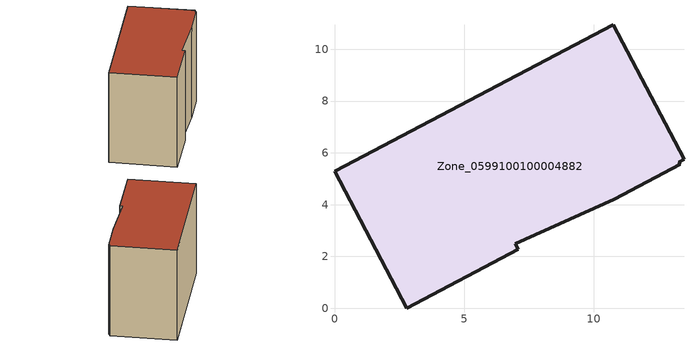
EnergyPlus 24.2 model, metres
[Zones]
Zone_0599100100004882
 floor ground (C_G): 13.35,5.55 10.8,4.22 6.99,2.49 7.1,2.27 2.78,0 0,5.29 10.77,10.95 13.49,5.76 13.3,5.63 z0
 wall outside (C_F): 0,5.29 2.78,0 7.1,2.27 6.99,2.49 10.8,4.22 13.35,5.55 13.3,5.63 13.49,5.76 10.77,10.95 0,5.29 z0:8.77
 roof outside (C_R): 10.8,4.22 13.35,5.55 13.3,5.63 13.49,5.76 10.77,10.95 0,5.29 2.78,0 7.1,2.27 6.99,2.49 z8.77
[BUILDING]
Pand.0599100100004882: North Axis=0; Terrain=City; Loads Convergence Tolerance Value=0.04; Temperature Convergence Tolerance Value=0.4; Solar Distribution=FullExterior; Maximum Number of Warmup Days=25; Minimum Number of Warmup Days=1
[Site:Location]
Rotterdam.The.Hague.AP_ZH_NLD Design_Conditions: Latitude=51.96; Longitude=4.45; Time Zone=1; Elevation=-4.5
[SITE:GROUNDTEMPERATURE:BUILDINGSURFACE]
18, 18, 18, 18, 18, 18, 18, 18, 18, 18, 18, 18
[MATERIAL] Thermal Absorptance=0.9; Solar Absorptance=0.7; Visible Absorptance=0.7
Name | Roughness | Thickness | Conductivity | Density | Specific Heat
G.TC.2006-2014 | MediumSmooth | 0.15 | 0.06 | 540 | 1210
F.TC.2006-2014 | Rough | 0.3 | 0.12 | 1920 | 840
R.TC.2006-2014 | MediumRough | 0.2 | 0.08 | 1500 | 1000
[CONSTRUCTION]
C_G: G.TC.2006-2014
C_F: F.TC.2006-2014
C_R: R.TC.2006-2014
[ZONE]
Zone_0599100100004882: Type=1; Multiplier=1; Ceiling Height=Autocalculate; Volume=Autocalculate; Floor Area=autocalculate; Part of Total Floor Area=Yes
[ZONEINFILTRATION:DESIGNFLOWRATE]
Infil_Zone_0599100100004882: Zone or ZoneList or Space or SpaceList=Zone_0599100100004882; Schedule=AlwaysOn; Design Flow Rate Calculation Method=Flow/Area; Flow Rate per Floor Area=0.0015; Constant Term Coefficient=1; Temperature Term Coefficient=0; Velocity Term Coefficient=0; Velocity Squared Term Coefficient=0
[HVACTEMPLATE:ZONE:IDEALLOADSAIRSYSTEM]
Zone_0599100100004882: Maximum Heating Supply Air Temperature=50; Minimum Cooling Supply Air Temperature=13; Maximum Heating Supply Air Humidity Ratio=0.0156; Minimum Cooling Supply Air Humidity Ratio=0.0077; Heating Limit=NoLimit; Cooling Limit=NoLimit; Dehumidification Control Type=ConstantSensibleHeatRatio; Cooling Sensible Heat Ratio=0.7; Dehumidification Setpoint=60; Humidification Control Type=None; Humidification Setpoint=30; Outdoor Air Method=None; Outdoor Air Flow Rate per Person=0.00944; Outdoor Air Flow Rate per Zone Floor Area=0; Outdoor Air Flow Rate per Zone=0; Demand Controlled Ventilation Type=None; Outdoor Air Economizer Type=NoEconomizer; Heat Recovery Type=None; Sensible Heat Recovery Effectiveness=0.7; Latent Heat Recovery Effectiveness=0.65
[ZONECONTROL:THERMOSTAT]
ThermostatControl_Zone_0599100100004882: Zone or ZoneList=Zone_0599100100004882; Control Type Schedule=DualSetpointControlType; Control 1=Thermostat_Zone_0599100100004882; Temperature Difference Between Cutout And Setpoint=0
[THERMOSTATSETPOINT:DUALSETPOINT]
Thermostat_Zone_0599100100004882: Heating Setpoint Temperature Schedule=HeatingSetpoint_Zone_0599100100004882; Cooling Setpoint Temperature Schedule=CoolingSetpoint_Zone_0599100100004882
[SCHEDULE:COMPACT]
HeatingSetpoint_Zone_0599100100004882: Through: 12/31, For: AllDays, Until: 24:00, 21
CoolingSetpoint_Zone_0599100100004882: Through: 12/31, For: AllDays, Until: 24:00, 24
DualSetpointControlType: Through: 12/31, For: AllDays, Until: 24:00, 4
AlwaysOn: Through: 12/31, For: AllDays, Until: 24:00, 1
